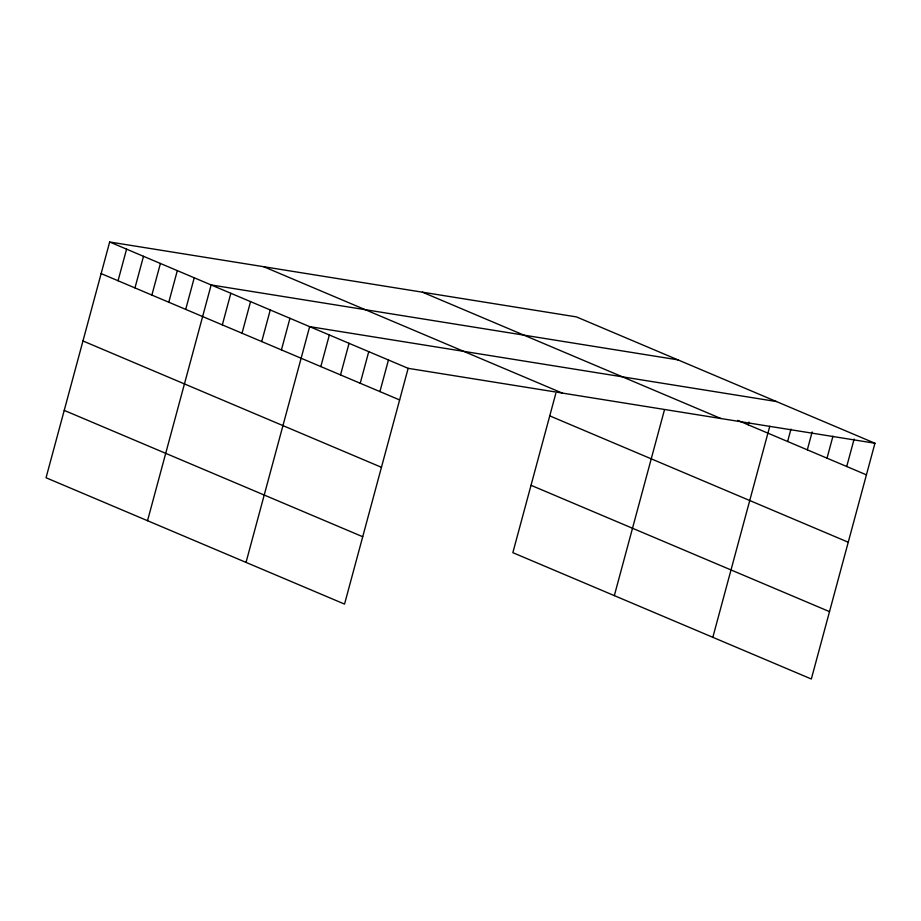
<?xml version="1.0" encoding="UTF-8"?>
<svg xmlns="http://www.w3.org/2000/svg" width="921" height="921" viewBox="0 0 921 921"><rect width="100%" height="100%" fill="white"/><g stroke="black" fill="none" stroke-linecap="round" stroke-linejoin="round"><path stroke-width="1.38" d="M109.668 241.993L46.05 477.757L344.546 604.095L408.153 368.331L109.668 241.993L576.454 316.905L874.95 443.243L811.332 679.007L512.847 552.669L555.812 393.417M118.049 280.755L126.58 249.154M134.973 287.905L143.492 256.314M151.884 295.065L160.404 263.464M168.796 302.226L177.327 270.624M185.708 309.387L194.239 277.785M147.533 520.71L211.151 284.946L677.948 359.858M222.329 324.883L230.849 293.281M242.027 333.229L250.558 301.628M261.725 341.564L270.256 309.963M281.423 349.899L289.954 318.298M246.034 562.409L309.652 326.633L776.449 401.544M320.83 366.581L329.35 334.979M340.528 374.916L349.059 343.314M360.226 383.251L368.757 351.649M379.924 391.598L388.455 359.996M614.33 595.622L664.432 409.949M748.22 424.811L748.957 422.06M712.831 637.32L769.772 426.285M787.628 441.493L790.955 429.128M807.326 449.828L812.138 431.961M827.023 458.163L832.952 436.186M846.721 466.51L854.135 439.029M408.153 368.331L874.95 443.243M737.709 420.367L866.419 474.845M422.417 292.176L720.913 418.525M263.705 266.71L562.201 393.048M549.756 415.878L848.241 542.216M101.137 273.595L399.633 399.933M531.026 485.298L829.51 611.636M82.959 340.966L381.455 467.304M64.228 410.386L362.724 536.724"/></g></svg>
